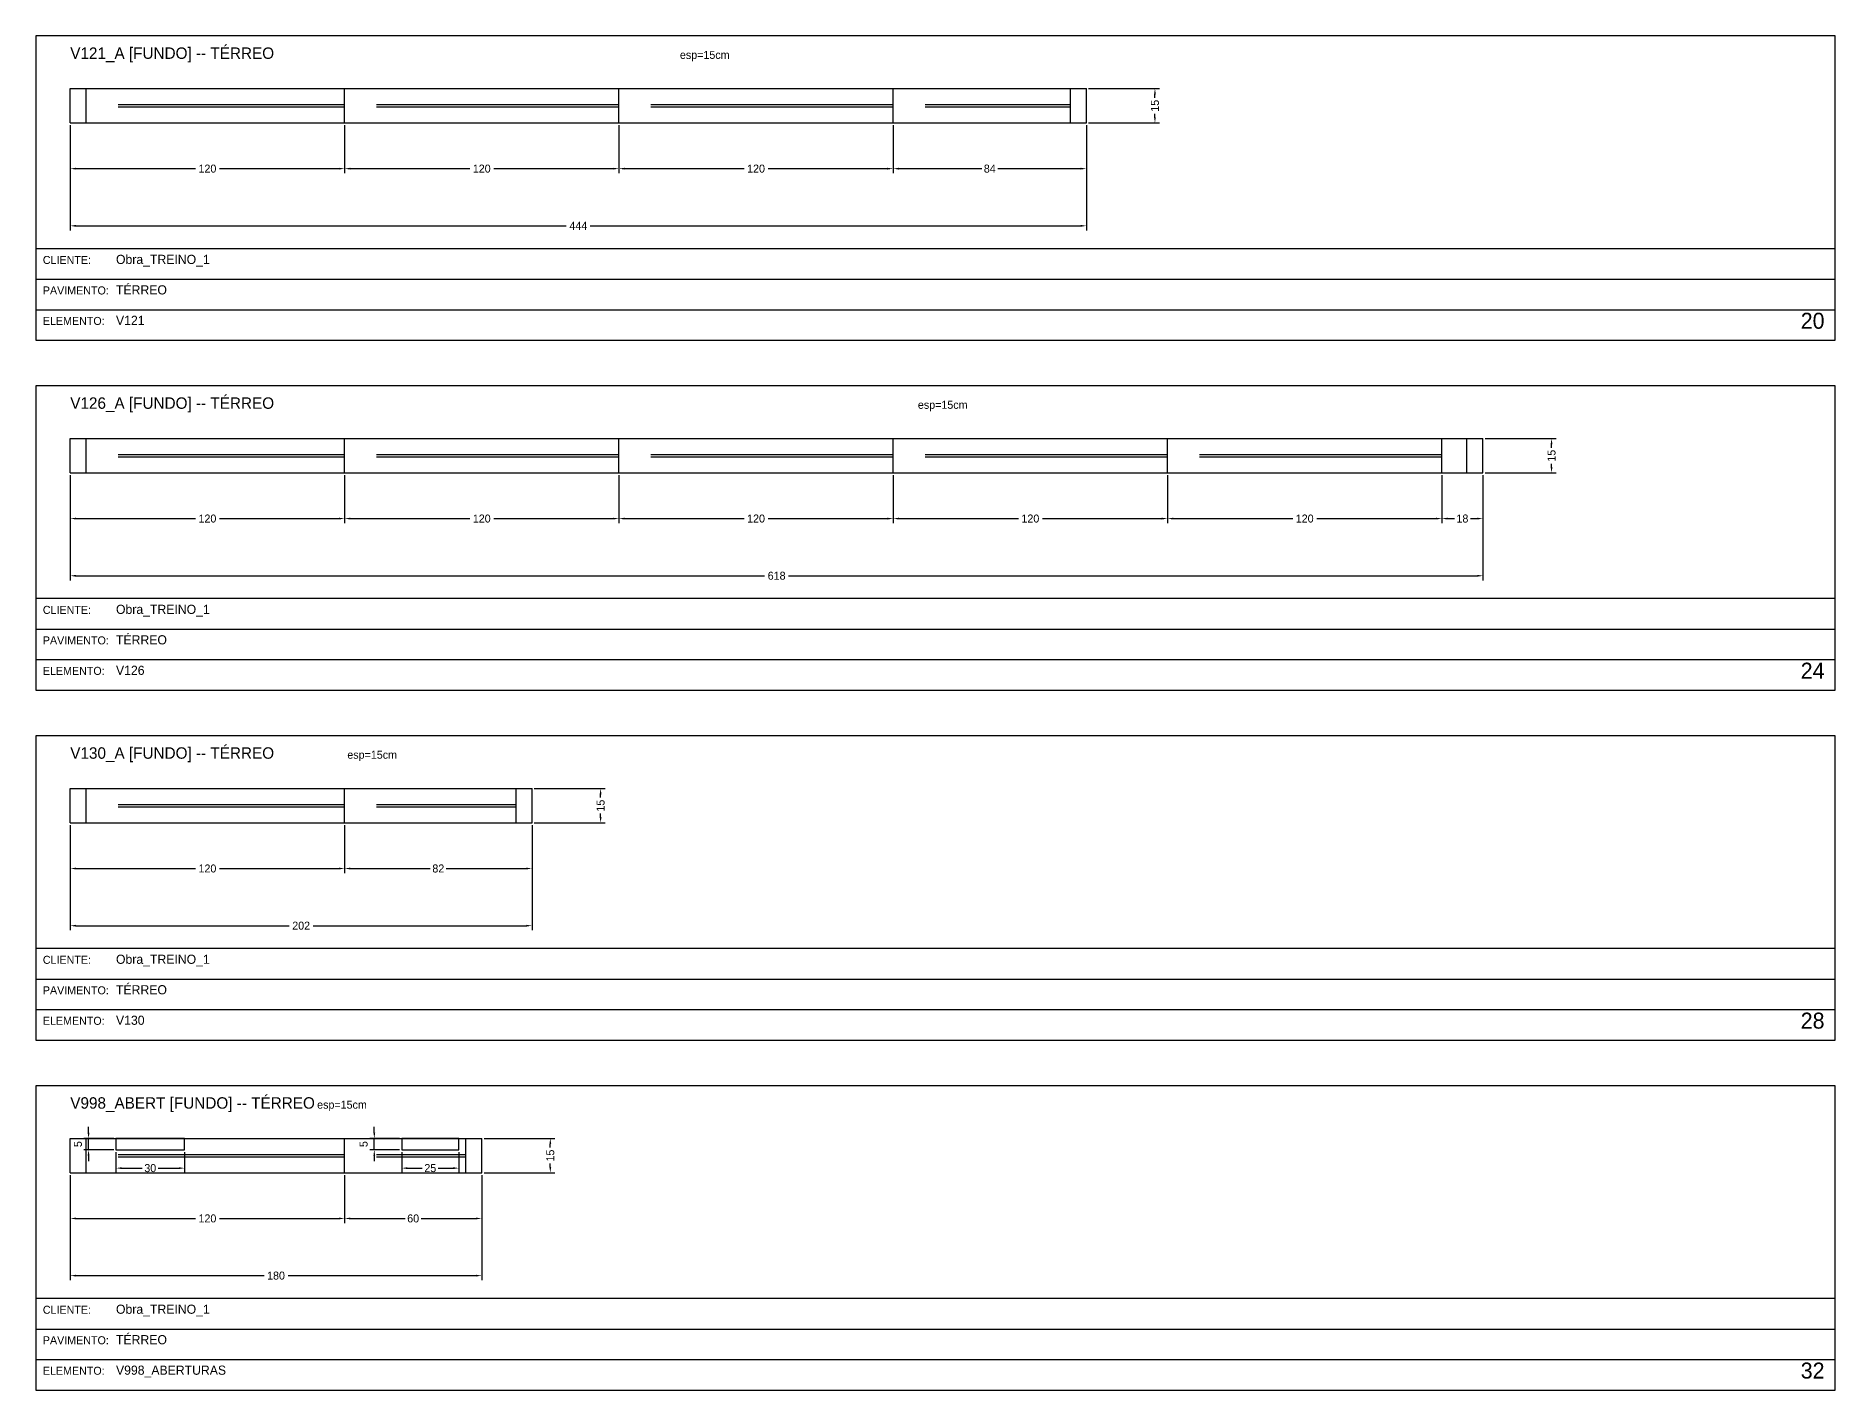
# Model space of a CAD drawing. Header units: metres. Extents: x 0 to 3208, y -1382 to -20.
# Drawn here: x 2421 to 3208, y -1224 to -632 of the extents above; entities that cross this region are included whole.
import ezdxf

# ---------------------------------------------------------------- set-up
doc = ezdxf.new("R2010")
doc.units = ezdxf.units.M
for name, color, linetype in [('BORDA_CELULA', 9, 'Continuous'), ('CARIMBO', 9, 'Continuous'), ('COTA', 241, 'Continuous'), ('NOMENCLATURA', 7, 'Continuous'), ('Painéis', 200, 'Continuous'), ('SARR_2.2x7', 40, 'Continuous')]:
    doc.layers.add(name, color=color, linetype=linetype)
doc.dimstyles.new('COTA', dxfattribs={"dimtxt": 3.5, "dimasz": 2.5, "dimexe": 2, "dimexo": 1, "dimgap": 0.9, "dimtad": 1, "dimdec": 0, "dimrnd": 1, "dimcen": 2.5, "dimclrd": 4, "dimclre": 4, "dimclrt": 4, "dimazin": 3, "dimtfac": 1, "dimtmove": 0, "dimatfit": 3})

# ---------------------------------------------------------------- blocks, each defined once
blk = doc.blocks.new('_CLOSEDFILLED')
at = {"color": 0, "linetype": 'BYBLOCK'}
blk.add_solid([(-1, 0.16), (0, 0), (-1, -0.16)], dxfattribs=at)
blk = doc.blocks.new('*D118')
at = {"color": 4}
for p, q in [((2436, -671), (2436, -692)), ((2556, -671), (2556, -692)), ((2438.5, -690), (2490.75, -690)), ((2501.25, -690), (2553.5, -690))]:
    blk.add_line(p, q, dxfattribs=at)
at = {"layer": 'Defpoints'}
for p in [(2436, -670), (2556, -670), (2436, -690)]:
    blk.add_point(p, dxfattribs=at)
at = {"layer": 'COTA', "color": 4, "xscale": 2.5, "yscale": 2.5, "rotation": 180}
blk.add_blockref('_CLOSEDFILLED', (2436, -690), dxfattribs=at)
at = {"layer": 'COTA', "color": 4, "xscale": 2.5, "yscale": 2.5}
blk.add_blockref('_CLOSEDFILLED', (2556, -690), dxfattribs=at)
at = {"layer": 'COTA', "color": 4, "insert": (2496, -690), "char_height": 3.5, "attachment_point": 5}
blk.add_mtext('120', dxfattribs=at)
blk = doc.blocks.new('*D119')
at = {"color": 4}
for p, q in [((2556, -671), (2556, -692)), ((2676, -671), (2676, -692)), ((2558.5, -690), (2610.75, -690)), ((2621.25, -690), (2673.5, -690))]:
    blk.add_line(p, q, dxfattribs=at)
at = {"layer": 'Defpoints'}
for p in [(2556, -670), (2676, -670), (2556, -690)]:
    blk.add_point(p, dxfattribs=at)
at = {"layer": 'COTA', "color": 4, "xscale": 2.5, "yscale": 2.5, "rotation": 180}
blk.add_blockref('_CLOSEDFILLED', (2556, -690), dxfattribs=at)
at = {"layer": 'COTA', "color": 4, "xscale": 2.5, "yscale": 2.5}
blk.add_blockref('_CLOSEDFILLED', (2676, -690), dxfattribs=at)
at = {"layer": 'COTA', "color": 4, "insert": (2616, -690), "char_height": 3.5, "attachment_point": 5}
blk.add_mtext('120', dxfattribs=at)
blk = doc.blocks.new('*D120')
at = {"color": 4}
for p, q in [((2676, -671), (2676, -692)), ((2796, -671), (2796, -692)), ((2678.5, -690), (2730.75, -690)), ((2741.25, -690), (2793.5, -690))]:
    blk.add_line(p, q, dxfattribs=at)
at = {"layer": 'Defpoints'}
for p in [(2676, -670), (2796, -670), (2676, -690)]:
    blk.add_point(p, dxfattribs=at)
at = {"layer": 'COTA', "color": 4, "xscale": 2.5, "yscale": 2.5, "rotation": 180}
blk.add_blockref('_CLOSEDFILLED', (2676, -690), dxfattribs=at)
at = {"layer": 'COTA', "color": 4, "xscale": 2.5, "yscale": 2.5}
blk.add_blockref('_CLOSEDFILLED', (2796, -690), dxfattribs=at)
at = {"layer": 'COTA', "color": 4, "insert": (2736, -690), "char_height": 3.5, "attachment_point": 5}
blk.add_mtext('120', dxfattribs=at)
blk = doc.blocks.new('*D121')
at = {"color": 4}
for p, q in [((2796, -671), (2796, -692)), ((2880.5, -671), (2880.5, -692)), ((2798.5, -690), (2834.75, -690)), ((2841.75, -690), (2878, -690))]:
    blk.add_line(p, q, dxfattribs=at)
at = {"layer": 'Defpoints'}
for p in [(2796, -670), (2880.5, -670), (2796, -690)]:
    blk.add_point(p, dxfattribs=at)
at = {"layer": 'COTA', "color": 4, "xscale": 2.5, "yscale": 2.5, "rotation": 180}
blk.add_blockref('_CLOSEDFILLED', (2796, -690), dxfattribs=at)
at = {"layer": 'COTA', "color": 4, "xscale": 2.5, "yscale": 2.5}
blk.add_blockref('_CLOSEDFILLED', (2880.5, -690), dxfattribs=at)
at = {"layer": 'COTA', "color": 4, "insert": (2838.25, -690), "char_height": 3.5, "attachment_point": 5}
blk.add_mtext('84', dxfattribs=at)
blk = doc.blocks.new('*D122')
at = {"color": 4}
for p, q in [((2436, -671), (2436, -717)), ((2880.5, -671), (2880.5, -717)), ((2438.5, -715), (2653, -715)), ((2663.5, -715), (2878, -715))]:
    blk.add_line(p, q, dxfattribs=at)
at = {"layer": 'Defpoints'}
for p in [(2436, -670), (2880.5, -670), (2436, -715)]:
    blk.add_point(p, dxfattribs=at)
at = {"layer": 'COTA', "color": 4, "xscale": 2.5, "yscale": 2.5, "rotation": 180}
blk.add_blockref('_CLOSEDFILLED', (2436, -715), dxfattribs=at)
at = {"layer": 'COTA', "color": 4, "xscale": 2.5, "yscale": 2.5}
blk.add_blockref('_CLOSEDFILLED', (2880.5, -715), dxfattribs=at)
at = {"layer": 'COTA', "color": 4, "insert": (2658.25, -715), "char_height": 3.5, "attachment_point": 5}
blk.add_mtext('444', dxfattribs=at)
blk = doc.blocks.new('*D123')
at = {"color": 4}
for p, q in [((2881.5, -655), (2912.5, -655)), ((2910.5, -659), (2910.5, -657.5)), ((2910.5, -667.5), (2910.5, -666)), ((2881.5, -670), (2912.5, -670))]:
    blk.add_line(p, q, dxfattribs=at)
at = {"layer": 'Defpoints'}
for p in [(2880.5, -655), (2880.5, -670), (2910.5, -670)]:
    blk.add_point(p, dxfattribs=at)
at = {"layer": 'COTA', "color": 4, "xscale": 2.5, "yscale": 2.5}
for p, rotation in [((2910.5, -655), 90), ((2910.5, -670), 270)]:
    blk.add_blockref('_CLOSEDFILLED', p, dxfattribs=dict(at, rotation=rotation))
at = {"layer": 'COTA', "color": 4, "insert": (2910.5, -662.5), "char_height": 3.5, "attachment_point": 5, "rotation": 90}
blk.add_mtext('15', dxfattribs=at)
blk = doc.blocks.new('*D144')
at = {"color": 4}
for p, q in [((2436, -824), (2436, -845)), ((2556, -824), (2556, -845)), ((2438.5, -843), (2490.75, -843)), ((2501.25, -843), (2553.5, -843))]:
    blk.add_line(p, q, dxfattribs=at)
at = {"layer": 'Defpoints'}
for p in [(2436, -823), (2556, -823), (2436, -843)]:
    blk.add_point(p, dxfattribs=at)
at = {"layer": 'COTA', "color": 4, "xscale": 2.5, "yscale": 2.5, "rotation": 180}
blk.add_blockref('_CLOSEDFILLED', (2436, -843), dxfattribs=at)
at = {"layer": 'COTA', "color": 4, "xscale": 2.5, "yscale": 2.5}
blk.add_blockref('_CLOSEDFILLED', (2556, -843), dxfattribs=at)
at = {"layer": 'COTA', "color": 4, "insert": (2496, -843), "char_height": 3.5, "attachment_point": 5}
blk.add_mtext('120', dxfattribs=at)
blk = doc.blocks.new('*D145')
at = {"color": 4}
for p, q in [((2556, -824), (2556, -845)), ((2676, -824), (2676, -845)), ((2558.5, -843), (2610.75, -843)), ((2621.25, -843), (2673.5, -843))]:
    blk.add_line(p, q, dxfattribs=at)
at = {"layer": 'Defpoints'}
for p in [(2556, -823), (2676, -823), (2556, -843)]:
    blk.add_point(p, dxfattribs=at)
at = {"layer": 'COTA', "color": 4, "xscale": 2.5, "yscale": 2.5, "rotation": 180}
blk.add_blockref('_CLOSEDFILLED', (2556, -843), dxfattribs=at)
at = {"layer": 'COTA', "color": 4, "xscale": 2.5, "yscale": 2.5}
blk.add_blockref('_CLOSEDFILLED', (2676, -843), dxfattribs=at)
at = {"layer": 'COTA', "color": 4, "insert": (2616, -843), "char_height": 3.5, "attachment_point": 5}
blk.add_mtext('120', dxfattribs=at)
blk = doc.blocks.new('*D146')
at = {"color": 4}
for p, q in [((2676, -824), (2676, -845)), ((2796, -824), (2796, -845)), ((2678.5, -843), (2730.75, -843)), ((2741.25, -843), (2793.5, -843))]:
    blk.add_line(p, q, dxfattribs=at)
at = {"layer": 'Defpoints'}
for p in [(2676, -823), (2796, -823), (2676, -843)]:
    blk.add_point(p, dxfattribs=at)
at = {"layer": 'COTA', "color": 4, "xscale": 2.5, "yscale": 2.5, "rotation": 180}
blk.add_blockref('_CLOSEDFILLED', (2676, -843), dxfattribs=at)
at = {"layer": 'COTA', "color": 4, "xscale": 2.5, "yscale": 2.5}
blk.add_blockref('_CLOSEDFILLED', (2796, -843), dxfattribs=at)
at = {"layer": 'COTA', "color": 4, "insert": (2736, -843), "char_height": 3.5, "attachment_point": 5}
blk.add_mtext('120', dxfattribs=at)
blk = doc.blocks.new('*D147')
at = {"color": 4}
for p, q in [((2796, -824), (2796, -845)), ((2916, -824), (2916, -845)), ((2798.5, -843), (2850.75, -843)), ((2861.25, -843), (2913.5, -843))]:
    blk.add_line(p, q, dxfattribs=at)
at = {"layer": 'Defpoints'}
for p in [(2796, -823), (2916, -823), (2796, -843)]:
    blk.add_point(p, dxfattribs=at)
at = {"layer": 'COTA', "color": 4, "xscale": 2.5, "yscale": 2.5, "rotation": 180}
blk.add_blockref('_CLOSEDFILLED', (2796, -843), dxfattribs=at)
at = {"layer": 'COTA', "color": 4, "xscale": 2.5, "yscale": 2.5}
blk.add_blockref('_CLOSEDFILLED', (2916, -843), dxfattribs=at)
at = {"layer": 'COTA', "color": 4, "insert": (2856, -843), "char_height": 3.5, "attachment_point": 5}
blk.add_mtext('120', dxfattribs=at)
blk = doc.blocks.new('*D148')
at = {"color": 4}
for p, q in [((2916, -824), (2916, -845)), ((3036, -824), (3036, -845)), ((2918.5, -843), (2970.75, -843)), ((2981.25, -843), (3033.5, -843))]:
    blk.add_line(p, q, dxfattribs=at)
at = {"layer": 'Defpoints'}
for p in [(2916, -823), (3036, -823), (2916, -843)]:
    blk.add_point(p, dxfattribs=at)
at = {"layer": 'COTA', "color": 4, "xscale": 2.5, "yscale": 2.5, "rotation": 180}
blk.add_blockref('_CLOSEDFILLED', (2916, -843), dxfattribs=at)
at = {"layer": 'COTA', "color": 4, "xscale": 2.5, "yscale": 2.5}
blk.add_blockref('_CLOSEDFILLED', (3036, -843), dxfattribs=at)
at = {"layer": 'COTA', "color": 4, "insert": (2976, -843), "char_height": 3.5, "attachment_point": 5}
blk.add_mtext('120', dxfattribs=at)
blk = doc.blocks.new('*D149')
at = {"color": 4}
for p, q in [((3036, -824), (3036, -845)), ((3054, -824), (3054, -845)), ((3038.5, -843), (3041.5, -843)), ((3048.5, -843), (3051.5, -843))]:
    blk.add_line(p, q, dxfattribs=at)
at = {"layer": 'Defpoints'}
for p in [(3036, -823), (3054, -823), (3036, -843)]:
    blk.add_point(p, dxfattribs=at)
at = {"layer": 'COTA', "color": 4, "xscale": 2.5, "yscale": 2.5, "rotation": 180}
blk.add_blockref('_CLOSEDFILLED', (3036, -843), dxfattribs=at)
at = {"layer": 'COTA', "color": 4, "xscale": 2.5, "yscale": 2.5}
blk.add_blockref('_CLOSEDFILLED', (3054, -843), dxfattribs=at)
at = {"layer": 'COTA', "color": 4, "insert": (3045, -843), "char_height": 3.5, "attachment_point": 5}
blk.add_mtext('18', dxfattribs=at)
blk = doc.blocks.new('*D150')
at = {"color": 4}
for p, q in [((2436, -824), (2436, -870)), ((3054, -824), (3054, -870)), ((2438.5, -868), (2739.75, -868)), ((2750.25, -868), (3051.5, -868))]:
    blk.add_line(p, q, dxfattribs=at)
at = {"layer": 'Defpoints'}
for p in [(2436, -823), (3054, -823), (2436, -868)]:
    blk.add_point(p, dxfattribs=at)
at = {"layer": 'COTA', "color": 4, "xscale": 2.5, "yscale": 2.5, "rotation": 180}
blk.add_blockref('_CLOSEDFILLED', (2436, -868), dxfattribs=at)
at = {"layer": 'COTA', "color": 4, "xscale": 2.5, "yscale": 2.5}
blk.add_blockref('_CLOSEDFILLED', (3054, -868), dxfattribs=at)
at = {"layer": 'COTA', "color": 4, "insert": (2745, -868), "char_height": 3.5, "attachment_point": 5}
blk.add_mtext('618', dxfattribs=at)
blk = doc.blocks.new('*D151')
at = {"color": 4}
for p, q in [((3055, -808), (3086, -808)), ((3084, -812), (3084, -810.5)), ((3055, -823), (3086, -823)), ((3084, -820.5), (3084, -819))]:
    blk.add_line(p, q, dxfattribs=at)
at = {"layer": 'Defpoints'}
for p in [(3054, -808), (3054, -823), (3084, -823)]:
    blk.add_point(p, dxfattribs=at)
at = {"layer": 'COTA', "color": 4, "xscale": 2.5, "yscale": 2.5}
for p, rotation in [((3084, -808), 90), ((3084, -823), 270)]:
    blk.add_blockref('_CLOSEDFILLED', p, dxfattribs=dict(at, rotation=rotation))
at = {"layer": 'COTA', "color": 4, "insert": (3084, -815.5), "char_height": 3.5, "attachment_point": 5, "rotation": 90}
blk.add_mtext('15', dxfattribs=at)
blk = doc.blocks.new('*D169')
at = {"color": 4}
for p, q in [((2436, -977), (2436, -998)), ((2556, -977), (2556, -998)), ((2438.5, -996), (2490.75, -996)), ((2501.25, -996), (2553.5, -996))]:
    blk.add_line(p, q, dxfattribs=at)
at = {"layer": 'Defpoints'}
for p in [(2436, -976), (2556, -976), (2436, -996)]:
    blk.add_point(p, dxfattribs=at)
at = {"layer": 'COTA', "color": 4, "xscale": 2.5, "yscale": 2.5, "rotation": 180}
blk.add_blockref('_CLOSEDFILLED', (2436, -996), dxfattribs=at)
at = {"layer": 'COTA', "color": 4, "xscale": 2.5, "yscale": 2.5}
blk.add_blockref('_CLOSEDFILLED', (2556, -996), dxfattribs=at)
at = {"layer": 'COTA', "color": 4, "insert": (2496, -996), "char_height": 3.5, "attachment_point": 5}
blk.add_mtext('120', dxfattribs=at)
blk = doc.blocks.new('*D170')
at = {"color": 4}
for p, q in [((2556, -977), (2556, -998)), ((2638, -977), (2638, -998)), ((2558.5, -996), (2593.5, -996)), ((2600.5, -996), (2635.5, -996))]:
    blk.add_line(p, q, dxfattribs=at)
at = {"layer": 'Defpoints'}
for p in [(2556, -976), (2638, -976), (2556, -996)]:
    blk.add_point(p, dxfattribs=at)
at = {"layer": 'COTA', "color": 4, "xscale": 2.5, "yscale": 2.5, "rotation": 180}
blk.add_blockref('_CLOSEDFILLED', (2556, -996), dxfattribs=at)
at = {"layer": 'COTA', "color": 4, "xscale": 2.5, "yscale": 2.5}
blk.add_blockref('_CLOSEDFILLED', (2638, -996), dxfattribs=at)
at = {"layer": 'COTA', "color": 4, "insert": (2597, -996), "char_height": 3.5, "attachment_point": 5}
blk.add_mtext('82', dxfattribs=at)
blk = doc.blocks.new('*D171')
at = {"color": 4}
for p, q in [((2436, -977), (2436, -1023)), ((2638, -977), (2638, -1023)), ((2438.5, -1021), (2531.75, -1021)), ((2542.25, -1021), (2635.5, -1021))]:
    blk.add_line(p, q, dxfattribs=at)
at = {"layer": 'Defpoints'}
for p in [(2436, -976), (2638, -976), (2436, -1021)]:
    blk.add_point(p, dxfattribs=at)
at = {"layer": 'COTA', "color": 4, "xscale": 2.5, "yscale": 2.5, "rotation": 180}
blk.add_blockref('_CLOSEDFILLED', (2436, -1021), dxfattribs=at)
at = {"layer": 'COTA', "color": 4, "xscale": 2.5, "yscale": 2.5}
blk.add_blockref('_CLOSEDFILLED', (2638, -1021), dxfattribs=at)
at = {"layer": 'COTA', "color": 4, "insert": (2537, -1021), "char_height": 3.5, "attachment_point": 5}
blk.add_mtext('202', dxfattribs=at)
blk = doc.blocks.new('*D172')
at = {"color": 4}
for p, q in [((2639, -961), (2670, -961)), ((2668, -965), (2668, -963.5)), ((2668, -973.5), (2668, -972)), ((2639, -976), (2670, -976))]:
    blk.add_line(p, q, dxfattribs=at)
at = {"layer": 'Defpoints'}
for p in [(2638, -961), (2638, -976), (2668, -976)]:
    blk.add_point(p, dxfattribs=at)
at = {"layer": 'COTA', "color": 4, "xscale": 2.5, "yscale": 2.5}
for p, rotation in [((2668, -961), 90), ((2668, -976), 270)]:
    blk.add_blockref('_CLOSEDFILLED', p, dxfattribs=dict(at, rotation=rotation))
at = {"layer": 'COTA', "color": 4, "insert": (2668, -968.5), "char_height": 3.5, "attachment_point": 5, "rotation": 90}
blk.add_mtext('15', dxfattribs=at)
blk = doc.blocks.new('*D191')
at = {"color": 4}
for p, q in [((2436, -1130), (2436, -1151)), ((2556, -1130), (2556, -1151)), ((2438.5, -1149), (2490.75, -1149)), ((2501.25, -1149), (2553.5, -1149))]:
    blk.add_line(p, q, dxfattribs=at)
at = {"layer": 'Defpoints'}
for p in [(2436, -1129), (2556, -1129), (2436, -1149)]:
    blk.add_point(p, dxfattribs=at)
at = {"layer": 'COTA', "color": 4, "xscale": 2.5, "yscale": 2.5, "rotation": 180}
blk.add_blockref('_CLOSEDFILLED', (2436, -1149), dxfattribs=at)
at = {"layer": 'COTA', "color": 4, "xscale": 2.5, "yscale": 2.5}
blk.add_blockref('_CLOSEDFILLED', (2556, -1149), dxfattribs=at)
at = {"layer": 'COTA', "color": 4, "insert": (2496, -1149), "char_height": 3.5, "attachment_point": 5}
blk.add_mtext('120', dxfattribs=at)
blk = doc.blocks.new('*D192')
at = {"color": 4}
for p, q in [((2556, -1130), (2556, -1151)), ((2616, -1130), (2616, -1151)), ((2558.5, -1149), (2582.5, -1149)), ((2589.5, -1149), (2613.5, -1149))]:
    blk.add_line(p, q, dxfattribs=at)
at = {"layer": 'Defpoints'}
for p in [(2556, -1129), (2616, -1129), (2556, -1149)]:
    blk.add_point(p, dxfattribs=at)
at = {"layer": 'COTA', "color": 4, "xscale": 2.5, "yscale": 2.5, "rotation": 180}
blk.add_blockref('_CLOSEDFILLED', (2556, -1149), dxfattribs=at)
at = {"layer": 'COTA', "color": 4, "xscale": 2.5, "yscale": 2.5}
blk.add_blockref('_CLOSEDFILLED', (2616, -1149), dxfattribs=at)
at = {"layer": 'COTA', "color": 4, "insert": (2586, -1149), "char_height": 3.5, "attachment_point": 5}
blk.add_mtext('60', dxfattribs=at)
blk = doc.blocks.new('*D193')
at = {"color": 4}
for p, q in [((2436, -1130), (2436, -1176)), ((2616, -1130), (2616, -1176)), ((2438.5, -1174), (2520.75, -1174)), ((2531.25, -1174), (2613.5, -1174))]:
    blk.add_line(p, q, dxfattribs=at)
at = {"layer": 'Defpoints'}
for p in [(2436, -1129), (2616, -1129), (2436, -1174)]:
    blk.add_point(p, dxfattribs=at)
at = {"layer": 'COTA', "color": 4, "xscale": 2.5, "yscale": 2.5, "rotation": 180}
blk.add_blockref('_CLOSEDFILLED', (2436, -1174), dxfattribs=at)
at = {"layer": 'COTA', "color": 4, "xscale": 2.5, "yscale": 2.5}
blk.add_blockref('_CLOSEDFILLED', (2616, -1174), dxfattribs=at)
at = {"layer": 'COTA', "color": 4, "insert": (2526, -1174), "char_height": 3.5, "attachment_point": 5}
blk.add_mtext('180', dxfattribs=at)
blk = doc.blocks.new('*D194')
at = {"color": 4}
for p, q in [((2617, -1114), (2648, -1114)), ((2646, -1118), (2646, -1116.5)), ((2646, -1126.5), (2646, -1125)), ((2617, -1129), (2648, -1129))]:
    blk.add_line(p, q, dxfattribs=at)
at = {"layer": 'Defpoints'}
for p in [(2616, -1114), (2616, -1129), (2646, -1129)]:
    blk.add_point(p, dxfattribs=at)
at = {"layer": 'COTA', "color": 4, "xscale": 2.5, "yscale": 2.5}
for p, rotation in [((2646, -1114), 90), ((2646, -1129), 270)]:
    blk.add_blockref('_CLOSEDFILLED', p, dxfattribs=dict(at, rotation=rotation))
at = {"layer": 'COTA', "color": 4, "insert": (2646, -1121.5), "char_height": 3.5, "attachment_point": 5, "rotation": 90}
blk.add_mtext('15', dxfattribs=at)
blk = doc.blocks.new('*D195')
at = {"color": 4}
for p, q in [((2456, -1120), (2456, -1129)), ((2486, -1120), (2486, -1129)), ((2458.5, -1127), (2467.5, -1127)), ((2474.5, -1127), (2483.5, -1127))]:
    blk.add_line(p, q, dxfattribs=at)
at = {"layer": 'Defpoints'}
for p in [(2456, -1119), (2486, -1119), (2456, -1127)]:
    blk.add_point(p, dxfattribs=at)
at = {"layer": 'COTA', "color": 4, "xscale": 2.5, "yscale": 2.5, "rotation": 180}
blk.add_blockref('_CLOSEDFILLED', (2456, -1127), dxfattribs=at)
at = {"layer": 'COTA', "color": 4, "xscale": 2.5, "yscale": 2.5}
blk.add_blockref('_CLOSEDFILLED', (2486, -1127), dxfattribs=at)
at = {"layer": 'COTA', "color": 4, "insert": (2471, -1127), "char_height": 3.5, "attachment_point": 5}
blk.add_mtext('30', dxfattribs=at)
blk = doc.blocks.new('*D196')
at = {"color": 4}
for p, q in [((2444, -1111.5), (2444, -1109)), ((2455, -1114), (2442, -1114)), ((2444, -1119), (2444, -1114)), ((2455, -1119), (2442, -1119)), ((2444, -1121.5), (2444, -1124))]:
    blk.add_line(p, q, dxfattribs=at)
at = {"layer": 'Defpoints'}
for p in [(2456, -1114), (2444, -1119), (2456, -1119)]:
    blk.add_point(p, dxfattribs=at)
at = {"layer": 'COTA', "color": 4, "xscale": 2.5, "yscale": 2.5}
for p, rotation in [((2444, -1114), 270), ((2444, -1119), 90)]:
    blk.add_blockref('_CLOSEDFILLED', p, dxfattribs=dict(at, rotation=rotation))
at = {"layer": 'COTA', "color": 4, "insert": (2439.35, -1116.5), "char_height": 3.5, "attachment_point": 5, "rotation": 90}
blk.add_mtext('5', dxfattribs=at)
blk = doc.blocks.new('*D197')
at = {"color": 4}
for p, q in [((2581, -1120), (2581, -1129)), ((2606, -1120), (2606, -1129)), ((2583.5, -1127), (2590, -1127)), ((2597, -1127), (2603.5, -1127))]:
    blk.add_line(p, q, dxfattribs=at)
at = {"layer": 'Defpoints'}
for p in [(2581, -1119), (2606, -1119), (2581, -1127)]:
    blk.add_point(p, dxfattribs=at)
at = {"layer": 'COTA', "color": 4, "xscale": 2.5, "yscale": 2.5, "rotation": 180}
blk.add_blockref('_CLOSEDFILLED', (2581, -1127), dxfattribs=at)
at = {"layer": 'COTA', "color": 4, "xscale": 2.5, "yscale": 2.5}
blk.add_blockref('_CLOSEDFILLED', (2606, -1127), dxfattribs=at)
at = {"layer": 'COTA', "color": 4, "insert": (2593.5, -1127), "char_height": 3.5, "attachment_point": 5}
blk.add_mtext('25', dxfattribs=at)
blk = doc.blocks.new('*D198')
at = {"color": 4}
for p, q in [((2569, -1111.5), (2569, -1109)), ((2580, -1114), (2567, -1114)), ((2569, -1119), (2569, -1114)), ((2580, -1119), (2567, -1119)), ((2569, -1121.5), (2569, -1124))]:
    blk.add_line(p, q, dxfattribs=at)
at = {"layer": 'Defpoints'}
for p in [(2581, -1114), (2569, -1119), (2581, -1119)]:
    blk.add_point(p, dxfattribs=at)
at = {"layer": 'COTA', "color": 4, "xscale": 2.5, "yscale": 2.5}
for p, rotation in [((2569, -1114), 270), ((2569, -1119), 90)]:
    blk.add_blockref('_CLOSEDFILLED', p, dxfattribs=dict(at, rotation=rotation))
at = {"layer": 'COTA', "color": 4, "insert": (2564.35, -1116.5), "char_height": 3.5, "attachment_point": 5, "rotation": 90}
blk.add_mtext('5', dxfattribs=at)

msp = doc.modelspace()

# ---------------------------------------------------------------- linework, layer by layer
at = {"layer": 'BORDA_CELULA'}
for points in [[(2421, -765), (3208, -765), (3208, -632), (2421, -632)], [(2421, -765), (3208, -765), (3208, -725), (2421, -725)], [(2421, -918), (3208, -918), (3208, -785), (2421, -785)], [(2421, -918), (3208, -918), (3208, -878), (2421, -878)], [(2421, -1071), (3208, -1071), (3208, -938), (2421, -938)], [(2421, -1071), (3208, -1071), (3208, -1031), (2421, -1031)], [(2421, -1224), (3208, -1224), (3208, -1091), (2421, -1091)], [(2421, -1224), (3208, -1224), (3208, -1184), (2421, -1184)]]:
    msp.add_lwpolyline(points, close=True, dxfattribs=at)
at = {"layer": 'CARIMBO'}
for p, q in [((2421, -738.33), (3208, -738.33)), ((2421, -751.67), (3208, -751.67)), ((2421, -765), (3208, -765)), ((2421, -891.33), (3208, -891.33)), ((2421, -904.67), (3208, -904.67)), ((2421, -918), (3208, -918)), ((2421, -1044.33), (3208, -1044.33)), ((2421, -1057.67), (3208, -1057.67)), ((2421, -1071), (3208, -1071)), ((2421, -1197.33), (3208, -1197.33)), ((2421, -1210.67), (3208, -1210.67)), ((2421, -1224), (3208, -1224))]:
    msp.add_line(p, q, dxfattribs=at)
at = {"layer": 'COTA'}
for points in [[(2456, -1119), (2486, -1119), (2486, -1114), (2456, -1114)], [(2581, -1119), (2606, -1119), (2606, -1114), (2581, -1114)]]:
    msp.add_lwpolyline(points, close=True, dxfattribs=at)
at = {"layer": 'Painéis'}
for points in [[(2436, -670), (2436, -655)], [(2436, -655), (2556, -655)], [(2556, -655), (2676, -655)], [(2556, -670), (2556, -655)], [(2676, -655), (2796, -655)], [(2676, -670), (2676, -655)], [(2796, -655), (2880.5, -655)], [(2796, -670), (2796, -655)], [(2880.5, -670), (2880.5, -655)], [(2436, -670), (2556, -670)], [(2556, -670), (2676, -670)], [(2676, -670), (2796, -670)], [(2796, -670), (2880.5, -670)], [(2436, -823), (2436, -808)], [(2436, -808), (2556, -808)], [(2556, -808), (2676, -808)], [(2556, -823), (2556, -808)], [(2676, -808), (2796, -808)], [(2676, -823), (2676, -808)], [(2796, -808), (2916, -808)], [(2796, -823), (2796, -808)], [(2916, -808), (3036, -808)], [(2916, -823), (2916, -808)], [(3036, -808), (3054, -808)], [(3036, -823), (3036, -808)], [(3054, -823), (3054, -808)], [(2436, -823), (2556, -823)], [(2556, -823), (2676, -823)], [(2676, -823), (2796, -823)], [(2796, -823), (2916, -823)], [(2916, -823), (3036, -823)], [(3036, -823), (3054, -823)], [(2436, -976), (2436, -961)], [(2436, -961), (2556, -961)], [(2556, -961), (2638, -961)], [(2556, -976), (2556, -961)], [(2638, -976), (2638, -961)], [(2436, -976), (2556, -976)], [(2556, -976), (2638, -976)], [(2436, -1129), (2436, -1114)], [(2436, -1114), (2556, -1114)], [(2556, -1114), (2616, -1114)], [(2556, -1129), (2556, -1114)], [(2616, -1129), (2616, -1114)], [(2436, -1129), (2556, -1129)], [(2556, -1129), (2616, -1129)]]:
    msp.add_lwpolyline(points, dxfattribs=at)
at = {"layer": 'SARR_2.2x7'}
for points in [[(2443, -670), (2443, -655)], [(2873.5, -670), (2873.5, -655)], [(2457, -662), (2556, -662)], [(2457, -663), (2556, -663)], [(2570, -662), (2676, -662)], [(2570, -663), (2676, -663)], [(2690, -662), (2796, -662)], [(2690, -663), (2796, -663)], [(2810, -662), (2873.5, -662)], [(2810, -663), (2873.5, -663)], [(2443, -823), (2443, -808)], [(3047, -823), (3047, -808)], [(2457, -815), (2556, -815)], [(2457, -816), (2556, -816)], [(2570, -815), (2676, -815)], [(2570, -816), (2676, -816)], [(2690, -815), (2796, -815)], [(2690, -816), (2796, -816)], [(2810, -815), (2916, -815)], [(2810, -816), (2916, -816)], [(2930, -815), (3036, -815)], [(2930, -816), (3036, -816)], [(2443, -976), (2443, -961)], [(2457, -968), (2556, -968)], [(2570, -968), (2631, -968)], [(2631, -976), (2631, -961)], [(2457, -969), (2556, -969)], [(2570, -969), (2631, -969)], [(2443, -1129), (2443, -1114)], [(2609, -1129), (2609, -1114)], [(2457, -1121), (2556, -1121)], [(2457, -1122), (2556, -1122)], [(2570, -1121), (2609, -1121)], [(2570, -1122), (2609, -1122)]]:
    msp.add_lwpolyline(points, dxfattribs=at)

# ---------------------------------------------------------------- texts
at = {"layer": 'CARIMBO', "color": 9}
for s, p in [('CLIENTE:', (2424, -731.67)), ('PAVIMENTO:', (2424, -745)), ('ELEMENTO:', (2424, -758.33)), ('CLIENTE:', (2424, -884.67)), ('PAVIMENTO:', (2424, -898)), ('ELEMENTO:', (2424, -911.33)), ('CLIENTE:', (2424, -1037.67)), ('PAVIMENTO:', (2424, -1051)), ('ELEMENTO:', (2424, -1064.33)), ('CLIENTE:', (2424, -1190.67)), ('PAVIMENTO:', (2424, -1204)), ('ELEMENTO:', (2424, -1217.33))]:
    msp.add_text(s, height=3.5, dxfattribs=at).set_placement(p)
at = {"layer": 'CARIMBO', "color": 2}
for s, p in [('Obra_TREINO_1', (2456, -731.67)), ('TÉRREO', (2456, -745)), ('V121', (2456, -758.33)), ('Obra_TREINO_1', (2456, -884.67)), ('TÉRREO', (2456, -898)), ('V126', (2456, -911.33)), ('Obra_TREINO_1', (2456, -1037.67)), ('TÉRREO', (2456, -1051)), ('V130', (2456, -1064.33)), ('Obra_TREINO_1', (2456, -1190.67)), ('TÉRREO', (2456, -1204)), ('V998_ABERTURAS', (2456, -1217.33))]:
    msp.add_text(s, height=4, dxfattribs=at).set_placement(p)
at = {"layer": 'CARIMBO', "color": 3}
for s, p in [('20', (3193, -760)), ('24', (3193, -913)), ('28', (3193, -1066)), ('32', (3193, -1219))]:
    msp.add_text(s, height=7, dxfattribs=at).set_placement(p)
at = {"layer": 'COTA'}
for p in [(2702.7, -642), (2806.8, -795), (2557.2, -948), (2544, -1101)]:
    msp.add_text('esp=15cm', height=3.5, dxfattribs=at).set_placement(p)
at = {"layer": 'NOMENCLATURA'}
for s, p in [('V121_A [FUNDO] -- TÉRREO', (2436, -642)), ('V126_A [FUNDO] -- TÉRREO', (2436, -795)), ('V130_A [FUNDO] -- TÉRREO', (2436, -948)), ('V998_ABERT [FUNDO] -- TÉRREO', (2436, -1101))]:
    msp.add_text(s, height=5, dxfattribs=at).set_placement(p)

# ---------------------------------------------------------------- dimensions: what is measured, and where the dimension line sits
at = {"layer": 'COTA'}
for base, p1, p2, picture, middle in [((2910.5, -670), (2880.5, -670), (2880.5, -655), '*D123', (2910.5, -662.5)), ((3084, -823), (3054, -823), (3054, -808), '*D151', (3084, -815.5)), ((2668, -976), (2638, -976), (2638, -961), '*D172', (2668, -968.5)), ((2444, -1119), (2456, -1119), (2456, -1114), '*D196', (2439.35, -1116.5)), ((2569, -1119), (2581, -1119), (2581, -1114), '*D198', (2564.35, -1116.5)), ((2646, -1129), (2616, -1129), (2616, -1114), '*D194', (2646, -1121.5))]:
    dim = msp.add_linear_dim(base=base, p1=p1, p2=p2, angle=90, dimstyle='COTA', dxfattribs=at)
    dim.commit()
    dim.dimension.update_dxf_attribs({"geometry": picture, "text_midpoint": middle})
for base, p1, p2, picture, middle in [((2436, -690), (2436, -670), (2556, -670), '*D118', (2496, -690)), ((2436, -715), (2436, -670), (2880.5, -670), '*D122', (2658.25, -715)), ((2556, -690), (2556, -670), (2676, -670), '*D119', (2616, -690)), ((2676, -690), (2676, -670), (2796, -670), '*D120', (2736, -690)), ((2796, -690), (2796, -670), (2880.5, -670), '*D121', (2838.25, -690)), ((2436, -843), (2436, -823), (2556, -823), '*D144', (2496, -843)), ((2436, -868), (2436, -823), (3054, -823), '*D150', (2745, -868)), ((2556, -843), (2556, -823), (2676, -823), '*D145', (2616, -843)), ((2676, -843), (2676, -823), (2796, -823), '*D146', (2736, -843)), ((2796, -843), (2796, -823), (2916, -823), '*D147', (2856, -843)), ((2916, -843), (2916, -823), (3036, -823), '*D148', (2976, -843)), ((3036, -843), (3036, -823), (3054, -823), '*D149', (3045, -843)), ((2436, -996), (2436, -976), (2556, -976), '*D169', (2496, -996)), ((2436, -1021), (2436, -976), (2638, -976), '*D171', (2537, -1021)), ((2556, -996), (2556, -976), (2638, -976), '*D170', (2597, -996)), ((2456, -1127), (2456, -1119), (2486, -1119), '*D195', (2471, -1127)), ((2581, -1127), (2581, -1119), (2606, -1119), '*D197', (2593.5, -1127)), ((2436, -1149), (2436, -1129), (2556, -1129), '*D191', (2496, -1149)), ((2436, -1174), (2436, -1129), (2616, -1129), '*D193', (2526, -1174)), ((2556, -1149), (2556, -1129), (2616, -1129), '*D192', (2586, -1149))]:
    dim = msp.add_linear_dim(base=base, p1=p1, p2=p2, dimstyle='COTA', dxfattribs=at)
    dim.commit()
    dim.dimension.update_dxf_attribs({"geometry": picture, "text_midpoint": middle})

doc.saveas('drawing.dxf')
